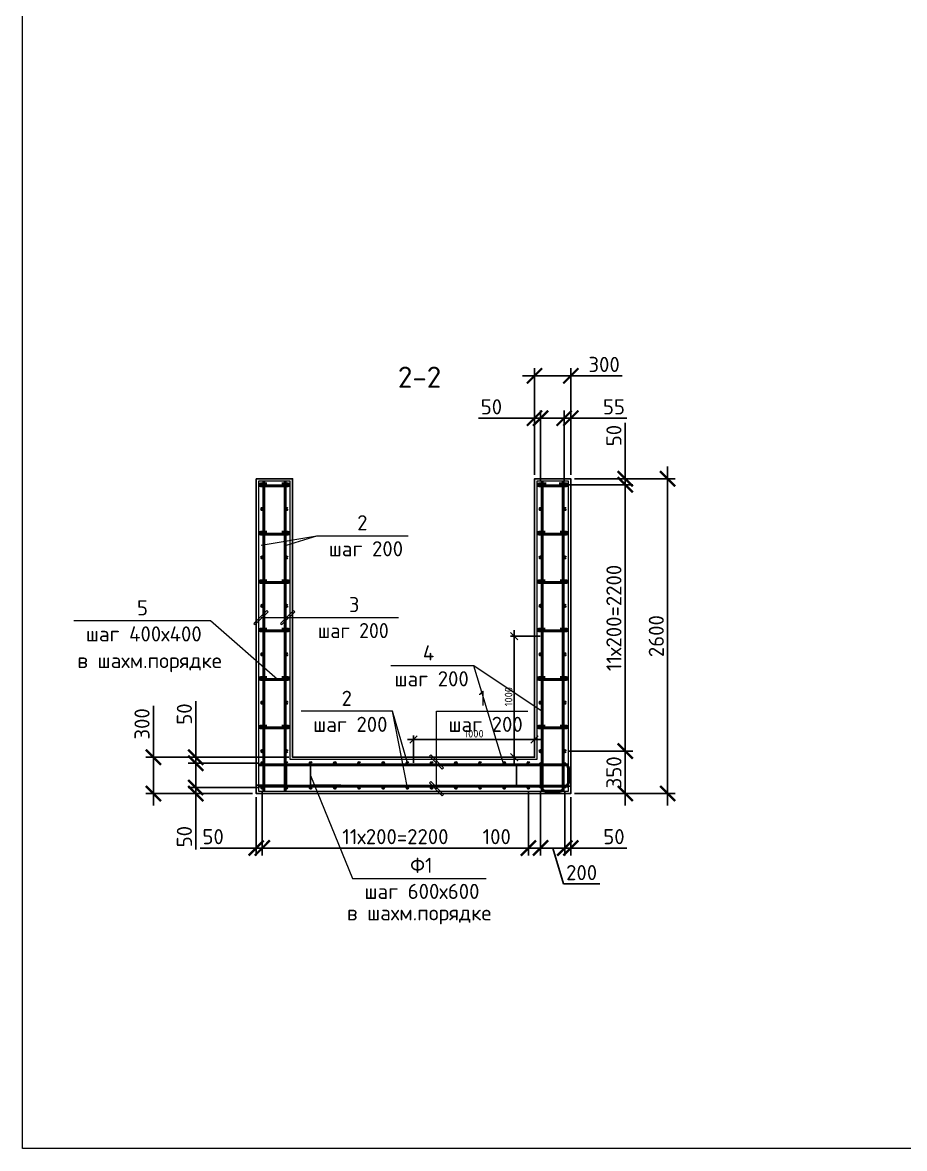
# Model space of a CAD drawing. Header units: millimetres. Extents: x 4549725 to 4654742, y -2132028 to -2073990.
# Drawn here: x 4596436 to 4603725, y -2129331 to -2120031 of the extents above; entities that cross this region are included whole.
import ezdxf

# ---------------------------------------------------------------- set-up
doc = ezdxf.new("R2010")
doc.units = ezdxf.units.MM
doc.layers.get('Defpoints').update_dxf_attribs({"color": 3})
for name, color, linetype, lineweight in [('второстепенные', 7, 'Continuous', 25), ('выноски', 7, 'Continuous', 20), ('основная конструкция', 7, 'Continuous', 50), ('Текст', 7, 'Continuous', 18)]:
    doc.layers.add(name, color=color, linetype=linetype, lineweight=lineweight)
doc.layers.add('помощь', color=1, linetype='Continuous', lineweight=0, plot=False)
doc.layers.add('Размеры', color=7, linetype='Continuous')
doc.styles.add('ISOCPEUR', font='isocpeur.ttf')
doc.dimstyles.new('SPDS-ISOCUP', dxfattribs={"dimscale": 100, "dimtxt": 2.5, "dimasz": 2.5, "dimexe": 1.25, "dimexo": 0.625, "dimtad": 1, "dimdec": 0, "dimrnd": 0.001, "dimtxsty": 'ISOCPEUR', "dimblk": 'ARCHTICK', "dimcen": 2.5, "dimdle": 2, "dimadec": 0, "dimazin": 2, "dimtfac": 0.75, "dimtdec": 0, "dimtmove": 1, "dimatfit": 3, "dimfxl": 1, "dimtolj": 1, "dimarcsym": 1})

# ---------------------------------------------------------------- blocks, each defined once
blk = doc.blocks.new('*U336')
blk.add_circle((0, 0), 6)
blk = doc.blocks.new('*U337')
at = {"layer": 'основная конструкция', "color": 0, "linetype": 'ByBlock', "lineweight": -2, "transparency": 16777216}
for p in [(0, 0), (0, -200), (0, -400), (0, -600), (0, -800), (0, -1000), (0, -1200), (0, -1400), (0, -1600), (0, -1800), (0, -2000), (0, -2200)]:
    blk.add_blockref('*U336', p, dxfattribs=at)
blk = doc.blocks.new('*U338')
blk.add_circle((0, 0), 6)
blk = doc.blocks.new('*U323')
at = {"layer": 'основная конструкция', "color": 0, "linetype": 'ByBlock', "lineweight": -2, "transparency": 16777216}
for p in [(0, 0), (0, -200), (0, -400), (0, -600), (0, -800), (0, -1000), (0, -1200), (0, -1400), (0, -1600), (0, -1800), (0, -2000), (0, -2200)]:
    blk.add_blockref('*U338', p, dxfattribs=at)
blk = doc.blocks.new('_ArchTick')
at = {"color": 0, "linetype": 'ByBlock', "const_width": 0.15}
blk.add_lwpolyline([(-0.5, -0.5), (0.5, 0.5)], dxfattribs=at)
blk = doc.blocks.new('*D378')
at = {"layer": 'Defpoints', "color": 0, "transparency": 16777216}
for p in [(4598417.5, -2126354.1), (4598367.5, -2126399.1), (4598367.5, -2126849.1)]:
    blk.add_point(p, dxfattribs=at)
at = {"layer": 'Размеры', "color": 0, "lineweight": -2, "transparency": 16777216}
for p, q in [((4598367.5, -2126430.3), (4598367.5, -2126911.6)), ((4598417.5, -2126385.3), (4598417.5, -2126911.6)), ((4598367.5, -2126849.1), (4597905, -2126849.1)), ((4598417.5, -2126849.1), (4598367.5, -2126849.1)), ((4598417.5, -2126849.1), (4598542.5, -2126849.1))]:
    blk.add_line(p, q, dxfattribs=at)
at = {"layer": 'Размеры', "color": 0, "lineweight": -2, "transparency": 16777216, "xscale": 125, "yscale": 125, "zscale": 125}
blk.add_blockref('_ArchTick', (4598367.5, -2126849.1), dxfattribs=at)
at = {"layer": 'Размеры', "color": 0, "lineweight": -2, "transparency": 16777216, "xscale": 125, "yscale": 125, "zscale": 125, "rotation": 180}
blk.add_blockref('_ArchTick', (4598417.5, -2126849.1), dxfattribs=at)
at = {"layer": 'Размеры', "color": 0, "transparency": 16777216, "insert": (4598011.3, -2126755.3), "char_height": 125, "attachment_point": 5, "style": 'ISOCPEUR'}
blk.add_mtext('\\A1;50', dxfattribs=at)
blk = doc.blocks.new('*D379')
at = {"layer": 'Defpoints', "color": 0, "transparency": 16777216}
for p in [(4598417.5, -2126354.1), (4600617.5, -2126349.1), (4600617.5, -2126849.1)]:
    blk.add_point(p, dxfattribs=at)
at = {"layer": 'Размеры', "color": 0, "lineweight": -2, "transparency": 16777216}
for p, q in [((4598417.5, -2126385.3), (4598417.5, -2126911.6)), ((4600617.5, -2126380.3), (4600617.5, -2126911.6)), ((4598317.5, -2126849.1), (4600717.5, -2126849.1))]:
    blk.add_line(p, q, dxfattribs=at)
at = {"layer": 'Размеры', "color": 0, "lineweight": -2, "transparency": 16777216, "xscale": 125, "yscale": 125, "zscale": 125, "rotation": 180}
blk.add_blockref('_ArchTick', (4598417.5, -2126849.1), dxfattribs=at)
at = {"layer": 'Размеры', "color": 0, "lineweight": -2, "transparency": 16777216, "xscale": 125, "yscale": 125, "zscale": 125}
blk.add_blockref('_ArchTick', (4600617.5, -2126849.1), dxfattribs=at)
at = {"layer": 'Размеры', "color": 0, "transparency": 16777216, "insert": (4599517.5, -2126755.3), "char_height": 125, "attachment_point": 5, "style": 'ISOCPEUR'}
blk.add_mtext('\\A1;11х200=2200', dxfattribs=at)
blk = doc.blocks.new('*D363')
at = {"layer": 'Defpoints', "color": 0, "transparency": 16777216}
for p in [(4600917.5, -2126353.1), (4600967.5, -2126399.1), (4600967.5, -2126849.1)]:
    blk.add_point(p, dxfattribs=at)
at = {"layer": 'Размеры', "color": 0, "lineweight": -2, "transparency": 16777216}
for p, q in [((4600917.5, -2126384.3), (4600917.5, -2126911.6)), ((4600967.5, -2126430.3), (4600967.5, -2126911.6)), ((4600917.5, -2126849.1), (4600792.5, -2126849.1)), ((4600917.5, -2126849.1), (4600967.5, -2126849.1)), ((4600967.5, -2126849.1), (4601430, -2126849.1))]:
    blk.add_line(p, q, dxfattribs=at)
at = {"layer": 'Размеры', "color": 0, "lineweight": -2, "transparency": 16777216, "xscale": 125, "yscale": 125, "zscale": 125}
blk.add_blockref('_ArchTick', (4600917.5, -2126849.1), dxfattribs=at)
at = {"layer": 'Размеры', "color": 0, "lineweight": -2, "transparency": 16777216, "xscale": 125, "yscale": 125, "zscale": 125, "rotation": 180}
blk.add_blockref('_ArchTick', (4600967.5, -2126849.1), dxfattribs=at)
at = {"layer": 'Размеры', "color": 0, "transparency": 16777216, "insert": (4601323.8, -2126755.3), "char_height": 125, "attachment_point": 5, "style": 'ISOCPEUR'}
blk.add_mtext('\\A1;50', dxfattribs=at)
blk = doc.blocks.new('*D364')
at = {"layer": 'Defpoints', "color": 0, "transparency": 16777216}
for p in [(4600917.5, -2126049.1), (4601417.5, -2126049.1), (4600967.5, -2126399.1)]:
    blk.add_point(p, dxfattribs=at)
at = {"layer": 'Размеры', "color": 0, "lineweight": -2, "transparency": 16777216}
for p, q in [((4601417.5, -2126499.1), (4601417.5, -2125949.1)), ((4600948.8, -2126049.1), (4601480, -2126049.1)), ((4600998.8, -2126399.1), (4601480, -2126399.1))]:
    blk.add_line(p, q, dxfattribs=at)
at = {"layer": 'Размеры', "color": 0, "lineweight": -2, "transparency": 16777216, "xscale": 125, "yscale": 125, "zscale": 125}
for p, rotation in [((4601417.5, -2126049.1), 90), ((4601417.5, -2126399.1), 270)]:
    blk.add_blockref('_ArchTick', p, dxfattribs=dict(at, rotation=rotation))
at = {"layer": 'Размеры', "color": 0, "transparency": 16777216, "insert": (4601323.8, -2126224.1), "char_height": 125, "attachment_point": 5, "rotation": 90, "style": 'ISOCPEUR'}
blk.add_mtext('\\A1;350', dxfattribs=at)
blk = doc.blocks.new('*D365')
at = {"layer": 'Defpoints', "color": 0, "transparency": 16777216}
for p in [(4600922.5, -2123849.1), (4601417.5, -2123849.1), (4600917.5, -2126049.1)]:
    blk.add_point(p, dxfattribs=at)
at = {"layer": 'Размеры', "color": 0, "lineweight": -2, "transparency": 16777216}
for p, q in [((4601417.5, -2126149.1), (4601417.5, -2123749.1)), ((4600953.8, -2123849.1), (4601480, -2123849.1)), ((4600948.8, -2126049.1), (4601480, -2126049.1))]:
    blk.add_line(p, q, dxfattribs=at)
at = {"layer": 'Размеры', "color": 0, "lineweight": -2, "transparency": 16777216, "xscale": 125, "yscale": 125, "zscale": 125}
for p, rotation in [((4601417.5, -2123849.1), 90), ((4601417.5, -2126049.1), 270)]:
    blk.add_blockref('_ArchTick', p, dxfattribs=dict(at, rotation=rotation))
at = {"layer": 'Размеры', "color": 0, "transparency": 16777216, "insert": (4601323.8, -2124949.1), "char_height": 125, "attachment_point": 5, "rotation": 90, "style": 'ISOCPEUR'}
blk.add_mtext('\\A1;11х200=2200', dxfattribs=at)
blk = doc.blocks.new('*D366')
at = {"layer": 'Defpoints', "color": 0, "transparency": 16777216}
for p in [(4600922.5, -2123849.1), (4600967.5, -2123799.1), (4601417.5, -2123799.1)]:
    blk.add_point(p, dxfattribs=at)
at = {"layer": 'Размеры', "color": 0, "lineweight": -2, "transparency": 16777216}
for p, q in [((4601417.5, -2123799.1), (4601417.5, -2123336.6)), ((4600953.8, -2123849.1), (4601480, -2123849.1)), ((4600998.8, -2123799.1), (4601480, -2123799.1)), ((4601417.5, -2123849.1), (4601417.5, -2123799.1)), ((4601417.5, -2123849.1), (4601417.5, -2123974.1))]:
    blk.add_line(p, q, dxfattribs=at)
at = {"layer": 'Размеры', "color": 0, "lineweight": -2, "transparency": 16777216, "xscale": 125, "yscale": 125, "zscale": 125}
for p, rotation in [((4601417.5, -2123799.1), 270), ((4601417.5, -2123849.1), 90)]:
    blk.add_blockref('_ArchTick', p, dxfattribs=dict(at, rotation=rotation))
at = {"layer": 'Размеры', "color": 0, "transparency": 16777216, "insert": (4601323.8, -2123442.8), "char_height": 125, "attachment_point": 5, "rotation": 90, "style": 'ISOCPEUR'}
blk.add_mtext('\\A1;50', dxfattribs=at)
blk = doc.blocks.new('*D367')
at = {"layer": 'Defpoints', "color": 0, "transparency": 16777216}
for p in [(4600967.5, -2123799.1), (4601767.5, -2123799.1), (4600967.5, -2126399.1)]:
    blk.add_point(p, dxfattribs=at)
at = {"layer": 'Размеры', "color": 0, "lineweight": -2, "transparency": 16777216}
for p, q in [((4601767.5, -2126499.1), (4601767.5, -2123699.1)), ((4600998.8, -2123799.1), (4601830, -2123799.1)), ((4600998.8, -2126399.1), (4601830, -2126399.1))]:
    blk.add_line(p, q, dxfattribs=at)
at = {"layer": 'Размеры', "color": 0, "lineweight": -2, "transparency": 16777216, "xscale": 125, "yscale": 125, "zscale": 125}
for p, rotation in [((4601767.5, -2123799.1), 90), ((4601767.5, -2126399.1), 270)]:
    blk.add_blockref('_ArchTick', p, dxfattribs=dict(at, rotation=rotation))
at = {"layer": 'Размеры', "color": 0, "transparency": 16777216, "insert": (4601673.8, -2125099.1), "char_height": 125, "attachment_point": 5, "rotation": 90, "style": 'ISOCPEUR'}
blk.add_mtext('\\A1;2600', dxfattribs=at)
blk = doc.blocks.new('*D368')
at = {"layer": 'Defpoints', "color": 0, "transparency": 16777216}
for p in [(4600667.5, -2123299.1), (4600667.5, -2123799.1), (4600717.5, -2123849.1)]:
    blk.add_point(p, dxfattribs=at)
at = {"layer": 'Размеры', "color": 0, "lineweight": -2, "transparency": 16777216}
for p, q in [((4600667.5, -2123767.8), (4600667.5, -2123236.6)), ((4600717.5, -2123817.8), (4600717.5, -2123236.6)), ((4600667.5, -2123299.1), (4600205, -2123299.1)), ((4600717.5, -2123299.1), (4600667.5, -2123299.1)), ((4600717.5, -2123299.1), (4600842.5, -2123299.1))]:
    blk.add_line(p, q, dxfattribs=at)
at = {"layer": 'Размеры', "color": 0, "lineweight": -2, "transparency": 16777216, "xscale": 125, "yscale": 125, "zscale": 125}
blk.add_blockref('_ArchTick', (4600667.5, -2123299.1), dxfattribs=at)
at = {"layer": 'Размеры', "color": 0, "lineweight": -2, "transparency": 16777216, "xscale": 125, "yscale": 125, "zscale": 125, "rotation": 180}
blk.add_blockref('_ArchTick', (4600717.5, -2123299.1), dxfattribs=at)
at = {"layer": 'Размеры', "color": 0, "transparency": 16777216, "insert": (4600311.3, -2123205.3), "char_height": 125, "attachment_point": 5, "style": 'ISOCPEUR'}
blk.add_mtext('\\A1;50', dxfattribs=at)
blk = doc.blocks.new('*D369')
at = {"layer": 'Defpoints', "color": 0, "transparency": 16777216}
for p in [(4600967.5, -2123299.1), (4600912.5, -2123849.1), (4600967.5, -2123799.1)]:
    blk.add_point(p, dxfattribs=at)
at = {"layer": 'Размеры', "color": 0, "lineweight": -2, "transparency": 16777216}
for p, q in [((4600912.5, -2123817.8), (4600912.5, -2123236.6)), ((4600967.5, -2123767.8), (4600967.5, -2123236.6)), ((4600912.5, -2123299.1), (4600787.5, -2123299.1)), ((4600912.5, -2123299.1), (4600967.5, -2123299.1)), ((4600967.5, -2123299.1), (4601430, -2123299.1))]:
    blk.add_line(p, q, dxfattribs=at)
at = {"layer": 'Размеры', "color": 0, "lineweight": -2, "transparency": 16777216, "xscale": 125, "yscale": 125, "zscale": 125}
blk.add_blockref('_ArchTick', (4600912.5, -2123299.1), dxfattribs=at)
at = {"layer": 'Размеры', "color": 0, "lineweight": -2, "transparency": 16777216, "xscale": 125, "yscale": 125, "zscale": 125, "rotation": 180}
blk.add_blockref('_ArchTick', (4600967.5, -2123299.1), dxfattribs=at)
at = {"layer": 'Размеры', "color": 0, "transparency": 16777216, "insert": (4601323.8, -2123205.3), "char_height": 125, "attachment_point": 5, "style": 'ISOCPEUR'}
blk.add_mtext('\\A1;55', dxfattribs=at)
blk = doc.blocks.new('*D370')
at = {"layer": 'Defpoints', "color": 0, "transparency": 16777216}
for p in [(4600967.5, -2122949.1), (4600667.5, -2123799.1), (4600967.5, -2123799.1)]:
    blk.add_point(p, dxfattribs=at)
at = {"layer": 'Размеры', "color": 0, "lineweight": -2, "transparency": 16777216}
for p, q in [((4600667.5, -2123767.8), (4600667.5, -2122886.6)), ((4600967.5, -2123767.8), (4600967.5, -2122886.6)), ((4600567.5, -2122949.1), (4600967.5, -2122949.1)), ((4600967.5, -2122949.1), (4601392.5, -2122949.1))]:
    blk.add_line(p, q, dxfattribs=at)
at = {"layer": 'Размеры', "color": 0, "lineweight": -2, "transparency": 16777216, "xscale": 125, "yscale": 125, "zscale": 125, "rotation": 180}
blk.add_blockref('_ArchTick', (4600667.5, -2122949.1), dxfattribs=at)
at = {"layer": 'Размеры', "color": 0, "lineweight": -2, "transparency": 16777216, "xscale": 125, "yscale": 125, "zscale": 125}
blk.add_blockref('_ArchTick', (4600967.5, -2122949.1), dxfattribs=at)
at = {"layer": 'Размеры', "color": 0, "transparency": 16777216, "insert": (4601242.5, -2122855.3), "char_height": 125, "attachment_point": 5, "style": 'ISOCPEUR'}
blk.add_mtext('\\A1;300', dxfattribs=at)
blk = doc.blocks.new('*U334')
blk.add_lwpolyline([(62.5, 7.5), (112.5, 7.5, -1), (112.5, -7.5), (-112.5, -7.5, -1), (-112.5, 7.5), (-62.5, 7.5)], format="xyb")
blk = doc.blocks.new('*U335')
at = {"layer": 'основная конструкция', "color": 0, "linetype": 'ByBlock', "lineweight": -2, "transparency": 16777216}
for p in [(0, 0), (0, -400), (0, -800), (0, -1200), (0, -1600), (0, -2000)]:
    blk.add_blockref('*U334', p, dxfattribs=at)
blk = doc.blocks.new('*U325')
blk.add_lwpolyline([(62.5, 7.5), (112.5, 7.5, -1), (112.5, -7.5), (-112.5, -7.5, -1), (-112.5, 7.5), (-62.5, 7.5)], format="xyb")
blk = doc.blocks.new('*U324')
at = {"layer": 'основная конструкция', "color": 0, "linetype": 'ByBlock', "lineweight": -2, "transparency": 16777216}
for p in [(0, 0), (0, -400), (0, -800), (0, -1200), (0, -1600), (0, -2000)]:
    blk.add_blockref('*U325', p, dxfattribs=at)
blk = doc.blocks.new('*U326')
blk.add_circle((0, 0), 6)
blk = doc.blocks.new('*U327')
at = {"layer": 'основная конструкция', "color": 0, "linetype": 'ByBlock', "lineweight": -2, "transparency": 16777216}
for p in [(0, 0), (0, -200), (0, -400), (0, -600), (0, -800), (0, -1000), (0, -1200), (0, -1400), (0, -1600), (0, -1800), (0, -2000), (0, -2200)]:
    blk.add_blockref('*U326', p, dxfattribs=at)
blk = doc.blocks.new('*U330')
blk.add_circle((0, 0), 6)
blk = doc.blocks.new('*U331')
at = {"layer": 'основная конструкция', "color": 0, "linetype": 'ByBlock', "lineweight": -2, "transparency": 16777216}
for p in [(0, 0), (0, -200), (0, -400), (0, -600), (0, -800), (0, -1000), (0, -1200), (0, -1400), (0, -1600), (0, -1800), (0, -2000), (0, -2200)]:
    blk.add_blockref('*U330', p, dxfattribs=at)
blk = doc.blocks.new('*U328')
blk.add_circle((0, 0), 6)
blk = doc.blocks.new('*U329')
at = {"layer": 'основная конструкция', "color": 0, "linetype": 'ByBlock', "lineweight": -2, "transparency": 16777216}
for p in [(0, 0), (0, -200), (0, -400), (0, -600), (0, -800), (0, -1000), (0, -1200), (0, -1400), (0, -1600), (0, -1800), (0, -2000), (0, -2200)]:
    blk.add_blockref('*U328', p, dxfattribs=at)
blk = doc.blocks.new('*U332')
blk.add_circle((0, 0), 6)
blk = doc.blocks.new('*U333')
at = {"layer": 'основная конструкция', "color": 0, "linetype": 'ByBlock', "lineweight": -2, "transparency": 16777216}
for p in [(0, 0), (0, -200), (0, -400), (0, -600), (0, -800), (0, -1000), (0, -1200), (0, -1400), (0, -1600), (0, -1800), (0, -2000), (0, -2200)]:
    blk.add_blockref('*U332', p, dxfattribs=at)
blk = doc.blocks.new('*D358')
at = {"layer": 'Defpoints', "color": 0, "transparency": 16777216}
for p in [(4600499.9, -2125099.1), (4600729.5, -2125099.1), (4600667.5, -2126099.1)]:
    blk.add_point(p, dxfattribs=at)
at = {"layer": 'помощь', "color": 0, "lineweight": -2, "transparency": 16777216}
for p, q in [((4600499.9, -2126149.1), (4600499.9, -2125049.1)), ((4600713.9, -2125099.1), (4600468.7, -2125099.1)), ((4600651.9, -2126099.1), (4600468.7, -2126099.1))]:
    blk.add_line(p, q, dxfattribs=at)
at = {"layer": 'помощь', "color": 0, "lineweight": -2, "transparency": 16777216, "xscale": 62.5, "yscale": 62.5, "zscale": 62.5}
for p, rotation in [((4600499.9, -2125099.1), 90), ((4600499.9, -2126099.1), 270)]:
    blk.add_blockref('_ArchTick', p, dxfattribs=dict(at, rotation=rotation))
at = {"layer": 'помощь', "color": 0, "transparency": 16777216, "insert": (4600453, -2125599.1), "char_height": 62.5, "attachment_point": 5, "rotation": 90, "style": 'ISOCPEUR'}
blk.add_mtext('\\A1;1000', dxfattribs=at)
blk = doc.blocks.new('*D359')
at = {"layer": 'Defpoints', "color": 0, "transparency": 16777216}
for p in [(4598417.5, -2126349.1), (4597867.5, -2126399.1), (4598367.5, -2126399.1)]:
    blk.add_point(p, dxfattribs=at)
at = {"layer": 'Размеры', "color": 0, "lineweight": -2, "transparency": 16777216}
for p, q in [((4597867.5, -2126349.1), (4597867.5, -2126224.1)), ((4598386.3, -2126349.1), (4597805, -2126349.1)), ((4597867.5, -2126349.1), (4597867.5, -2126399.1)), ((4598336.3, -2126399.1), (4597805, -2126399.1)), ((4597867.5, -2126399.1), (4597867.5, -2126861.6))]:
    blk.add_line(p, q, dxfattribs=at)
at = {"layer": 'Размеры', "color": 0, "lineweight": -2, "transparency": 16777216, "xscale": 125, "yscale": 125, "zscale": 125}
for p, rotation in [((4597867.5, -2126349.1), 270), ((4597867.5, -2126399.1), 90)]:
    blk.add_blockref('_ArchTick', p, dxfattribs=dict(at, rotation=rotation))
at = {"layer": 'Размеры', "color": 0, "transparency": 16777216, "insert": (4597773.8, -2126755.3), "char_height": 125, "attachment_point": 5, "rotation": 90, "style": 'ISOCPEUR'}
blk.add_mtext('\\A1;50', dxfattribs=at)
blk = doc.blocks.new('*D360')
at = {"layer": 'Defpoints', "color": 0, "transparency": 16777216}
for p in [(4597867.5, -2126099.1), (4598417.5, -2126149.1), (4598667.5, -2126099.1)]:
    blk.add_point(p, dxfattribs=at)
at = {"layer": 'Размеры', "color": 0, "lineweight": -2, "transparency": 16777216}
for p, q in [((4597867.5, -2126099.1), (4597867.5, -2125636.6)), ((4598636.3, -2126099.1), (4597805, -2126099.1)), ((4598386.3, -2126149.1), (4597805, -2126149.1)), ((4597867.5, -2126149.1), (4597867.5, -2126099.1)), ((4597867.5, -2126149.1), (4597867.5, -2126274.1))]:
    blk.add_line(p, q, dxfattribs=at)
at = {"layer": 'Размеры', "color": 0, "lineweight": -2, "transparency": 16777216, "xscale": 125, "yscale": 125, "zscale": 125}
for p, rotation in [((4597867.5, -2126099.1), 270), ((4597867.5, -2126149.1), 90)]:
    blk.add_blockref('_ArchTick', p, dxfattribs=dict(at, rotation=rotation))
at = {"layer": 'Размеры', "color": 0, "transparency": 16777216, "insert": (4597773.8, -2125742.8), "char_height": 125, "attachment_point": 5, "rotation": 90, "style": 'ISOCPEUR'}
blk.add_mtext('\\A1;50', dxfattribs=at)
blk = doc.blocks.new('*D361')
at = {"layer": 'Defpoints', "color": 0, "transparency": 16777216}
for p in [(4597517.5, -2126099.1), (4598667.5, -2126099.1), (4598367.5, -2126399.1)]:
    blk.add_point(p, dxfattribs=at)
at = {"layer": 'Размеры', "color": 0, "lineweight": -2, "transparency": 16777216}
for p, q in [((4597517.5, -2126099.1), (4597517.5, -2125674.1)), ((4598636.3, -2126099.1), (4597455, -2126099.1)), ((4597517.5, -2126499.1), (4597517.5, -2126099.1)), ((4598336.3, -2126399.1), (4597455, -2126399.1))]:
    blk.add_line(p, q, dxfattribs=at)
at = {"layer": 'Размеры', "color": 0, "lineweight": -2, "transparency": 16777216, "xscale": 125, "yscale": 125, "zscale": 125}
for p, rotation in [((4597517.5, -2126099.1), 90), ((4597517.5, -2126399.1), 270)]:
    blk.add_blockref('_ArchTick', p, dxfattribs=dict(at, rotation=rotation))
at = {"layer": 'Размеры', "color": 0, "transparency": 16777216, "insert": (4597423.8, -2125824.1), "char_height": 125, "attachment_point": 5, "rotation": 90, "style": 'ISOCPEUR'}
blk.add_mtext('\\A1;300', dxfattribs=at)
blk = doc.blocks.new('*D362')
at = {"layer": 'Defpoints', "color": 0, "transparency": 16777216}
for p in [(4599667.5, -2125952.3), (4599667.5, -2126161.1), (4600667.5, -2126099.1)]:
    blk.add_point(p, dxfattribs=at)
at = {"layer": 'помощь', "color": 0, "lineweight": -2, "transparency": 16777216}
for p, q in [((4600717.5, -2125952.3), (4599617.5, -2125952.3)), ((4599667.5, -2126145.5), (4599667.5, -2125921)), ((4600667.5, -2126083.5), (4600667.5, -2125921))]:
    blk.add_line(p, q, dxfattribs=at)
at = {"layer": 'помощь', "color": 0, "lineweight": -2, "transparency": 16777216, "xscale": 62.5, "yscale": 62.5, "zscale": 62.5, "rotation": 180}
blk.add_blockref('_ArchTick', (4599667.5, -2125952.3), dxfattribs=at)
at = {"layer": 'помощь', "color": 0, "lineweight": -2, "transparency": 16777216, "xscale": 62.5, "yscale": 62.5, "zscale": 62.5}
blk.add_blockref('_ArchTick', (4600667.5, -2125952.3), dxfattribs=at)
at = {"layer": 'помощь', "color": 0, "transparency": 16777216, "insert": (4600167.5, -2125905.4), "char_height": 62.5, "attachment_point": 5, "style": 'ISOCPEUR'}
blk.add_mtext('\\A1;1000', dxfattribs=at)
blk = doc.blocks.new('*D372')
at = {"layer": 'Defpoints', "color": 0, "transparency": 16777216}
for p in [(4600617.5, -2126349.1), (4600717.5, -2126349.1), (4600617.5, -2126849.1)]:
    blk.add_point(p, dxfattribs=at)
at = {"layer": 'Размеры', "color": 0, "lineweight": -2, "transparency": 16777216}
for p, q in [((4600617.5, -2126380.3), (4600617.5, -2126911.6)), ((4600717.5, -2126380.3), (4600717.5, -2126911.6)), ((4600617.5, -2126849.1), (4600217.5, -2126849.1)), ((4600817.5, -2126849.1), (4600617.5, -2126849.1))]:
    blk.add_line(p, q, dxfattribs=at)
at = {"layer": 'Размеры', "color": 0, "lineweight": -2, "transparency": 16777216, "xscale": 125, "yscale": 125, "zscale": 125, "rotation": 180}
blk.add_blockref('_ArchTick', (4600617.5, -2126849.1), dxfattribs=at)
at = {"layer": 'Размеры', "color": 0, "lineweight": -2, "transparency": 16777216, "xscale": 125, "yscale": 125, "zscale": 125}
blk.add_blockref('_ArchTick', (4600717.5, -2126849.1), dxfattribs=at)
at = {"layer": 'Размеры', "color": 0, "transparency": 16777216, "insert": (4600355, -2126755.3), "char_height": 125, "attachment_point": 5, "style": 'ISOCPEUR'}
blk.add_mtext('\\A1;100', dxfattribs=at)
blk = doc.blocks.new('*D373')
at = {"layer": 'Defpoints', "color": 0, "transparency": 16777216}
for p in [(4600717.5, -2126349.1), (4600917.5, -2126349.1), (4600917.5, -2126849.1)]:
    blk.add_point(p, dxfattribs=at)
at = {"layer": 'Размеры', "color": 0, "lineweight": -2, "transparency": 16777216}
for p, q in [((4600717.5, -2126380.3), (4600717.5, -2126911.6)), ((4600917.5, -2126380.3), (4600917.5, -2126911.6)), ((4600617.5, -2126849.1), (4601017.5, -2126849.1)), ((4600817.5, -2126849.1), (4600906.6, -2127146)), ((4600906.6, -2127146), (4601206.6, -2127146))]:
    blk.add_line(p, q, dxfattribs=at)
at = {"layer": 'Размеры', "color": 0, "lineweight": -2, "transparency": 16777216, "xscale": 125, "yscale": 125, "zscale": 125, "rotation": 180}
blk.add_blockref('_ArchTick', (4600717.5, -2126849.1), dxfattribs=at)
at = {"layer": 'Размеры', "color": 0, "lineweight": -2, "transparency": 16777216, "xscale": 125, "yscale": 125, "zscale": 125}
blk.add_blockref('_ArchTick', (4600917.5, -2126849.1), dxfattribs=at)
at = {"layer": 'Размеры', "color": 0, "transparency": 16777216, "insert": (4601056.6, -2127052.2), "char_height": 125, "attachment_point": 5, "style": 'ISOCPEUR'}
blk.add_mtext('\\A1;200', dxfattribs=at)

msp = doc.modelspace()

# ---------------------------------------------------------------- linework, layer by layer
at = {"ltscale": 10}
for points in [[(4598367.5, -2126331.1), (4598617.5, -2126331.1), (4598617.5, -2126167.1), (4598817.5, -2126167.1), (4598817.5, -2126331.1), (4599067.5, -2126331.1)], [(4600267.5, -2126337.1), (4600517.5, -2126337.1), (4600517.5, -2126161.1), (4600717.5, -2126161.1), (4600717.5, -2126337.1), (4600967.5, -2126337.1)]]:
    msp.add_lwpolyline(points, dxfattribs=at)
at = {"layer": 'второстепенные'}
msp.add_lwpolyline([(4598367.5, -2123799.1), (4598367.5, -2126399.1), (4600967.5, -2126399.1), (4600967.5, -2123799.1), (4600667.5, -2123799.1), (4600667.5, -2126099.1), (4598667.5, -2126099.1), (4598667.5, -2123799.1)], close=True, dxfattribs=at)
at = {"layer": 'выноски', "linetype": 'Continuous'}
for p, q in [((4598407.5, -2124349.1), (4598867.9, -2124270.2)), ((4598617.5, -2124349.1), (4598867.9, -2124270.2)), ((4598867.9, -2124270.2), (4599623.2, -2124270.2)), ((4598407.5, -2124945.9), (4598789.3, -2124945.9)), ((4598627.5, -2124945.9), (4598789.3, -2124945.9)), ((4598789.3, -2124945.9), (4599544.6, -2124945.9)), ((4597990.8, -2124973.2), (4596860.5, -2124973.2)), ((4598542.5, -2125456.6), (4597990.8, -2124973.2)), ((4600166.2, -2125344.1), (4599481.1, -2125344.1)), ((4600415.1, -2126161.1), (4600166.2, -2125344.1)), ((4600729.5, -2125721.1), (4600166.2, -2125344.1)), ((4599494.5, -2125720.1), (4598739.2, -2125720.1)), ((4599617.5, -2126145.1), (4599494.5, -2125720.1)), ((4599617.5, -2126353.1), (4599494.5, -2125720.1)), ((4599857, -2125720.1), (4600612.3, -2125720.1)), ((4599857, -2126359.1), (4599857, -2125720.1)), ((4599857, -2126139.1), (4599857, -2125720.1)), ((4598817.5, -2126249.1), (4599162.7, -2127099.7)), ((4599162.7, -2127099.7), (4600268, -2127099.7)), ((4599162.7, -2127099.7), (4600268, -2127099.7))]:
    msp.add_line(p, q, dxfattribs=at)
for points in [[(4598349.2, -2124993.6), (4598359.8, -2125004.2), (4598465.9, -2124898.1), (4598455.3, -2124887.5)], [(4598569.2, -2124993.6), (4598579.8, -2125004.2), (4598685.9, -2124898.1), (4598675.3, -2124887.5)], [(4599904.7, -2126197.4), (4599915.4, -2126186.8), (4599809.3, -2126080.7), (4599798.7, -2126091.4)], [(4599904.7, -2126417.4), (4599915.4, -2126406.8), (4599809.3, -2126300.7), (4599798.7, -2126311.4)]]:
    msp.add_lwpolyline(points, close=True, dxfattribs=at)
at = {"layer": 'основная конструкция'}
for points in [[(4598429.5, -2123819.1), (4598429.5, -2126379.1)], [(4598605.5, -2123819.1), (4598605.5, -2126379.1)], [(4600729.5, -2123819.1), (4600729.5, -2126379.1)], [(4600905.5, -2123819.1), (4600905.5, -2126379.1)], [(4598387.5, -2126161.1), (4600947.5, -2126161.1)], [(4598387.5, -2126337.1), (4600947.5, -2126337.1)]]:
    msp.add_lwpolyline(points, dxfattribs=at)
at = {"layer": 'основная конструкция', "color": 4, "ltscale": 100}
for points in [[(4600729.5, -2125099.1), (4600729.5, -2126349.1, 0.414214), (4600759.5, -2126379.1), (4600875.5, -2126379.1, 0.414214), (4600905.5, -2126349.1), (4600905.5, -2125099.1)], [(4599667.5, -2126337.1), (4600917.5, -2126337.1, 0.414214), (4600947.5, -2126307.1), (4600947.5, -2126191.1, 0.414214), (4600917.5, -2126161.1), (4599667.5, -2126161.1)]]:
    msp.add_lwpolyline(points, format="xyb", dxfattribs=at)
at = {"layer": 'помощь'}
for points in [[(4596436.1, -2111978.9), (4613710.8, -2111978.9), (4613710.8, -2129330.6), (4596436.1, -2129330.6)], [(4598387.5, -2123819.1), (4598387.5, -2126379.1), (4600947.5, -2126379.1), (4600947.5, -2123819.1), (4600687.5, -2123819.1), (4600687.5, -2126119.1), (4598647.5, -2126119.1), (4598647.5, -2123819.1)]]:
    msp.add_lwpolyline(points, close=True, dxfattribs=at)
for points in [[(4600870, -2123833.6), (4600920, -2123833.6, -1), (4600920, -2123864.6), (4600715, -2123864.6, -1), (4600715, -2123833.6), (4600765, -2123833.6)], [(4600870, -2123837.6), (4600920, -2123837.6, -1), (4600920, -2123860.6), (4600715, -2123860.6, -1), (4600715, -2123837.6), (4600765, -2123837.6)], [(4600870, -2123841.6), (4600920, -2123841.6, -1), (4600920, -2123856.6), (4600715, -2123856.6, -1), (4600715, -2123841.6), (4600765, -2123841.6)]]:
    msp.add_lwpolyline(points, format="xyb", dxfattribs=at)
for centre in [(4600717.5, -2126149.1), (4600917.5, -2126149.1), (4600717.5, -2126349.1), (4600917.5, -2126349.1)]:
    msp.add_circle(centre, 6, dxfattribs=at)

# ---------------------------------------------------------------- block references
at = {"layer": 'основная конструкция'}
for name, p in [('*U335', (4598517.5, -2123849.1)), ('*U327', (4598417.5, -2123849.1)), ('*U337', (4598617.5, -2123849.1)), ('*U324', (4600817.5, -2123849.1)), ('*U329', (4600717.5, -2123849.1)), ('*U331', (4600917.5, -2123849.1))]:
    msp.add_blockref(name, p, dxfattribs=at)
at = {"layer": 'основная конструкция', "rotation": 90}
for name, p in [('*U333', (4598417.5, -2126149.1)), ('*U323', (4598417.5, -2126349.1))]:
    msp.add_blockref(name, p, dxfattribs=at)

# ---------------------------------------------------------------- texts
at = {"layer": 'выноски', "linetype": 'Continuous', "char_height": 125, "attachment_point": 1, "style": 'ISOCPEUR'}
for s, insert, width in [('\\f|b0|i0|c0|p34;\\W1.0000000000;\\T1.0000000000;\\o\\l2', (4599201.8, -2124100.2), 238.095), ('\\f|b0|i0|c0|p34;\\W1.0000000000;\\T1.0000000000;\\o\\lшаг 200', (4598966.8, -2124315.2), 946.429), ('{\\fGOST Common|b0|i0|c204|p34;3}', (4599135.7, -2124775.9), 105.303), ('\\f|b0|i0|c0|p34;\\W1.0000000000;\\T1.0000000000;\\o\\l5', (4597381.9, -2124803.2), 238.095), ('\\f|b0|i0|c0|p34;\\W1.0000000000;\\T1.0000000000;\\o\\lшаг 400х400', (4596959.3, -2125018.2), 1380.952), ('\\fGOST Common|b0|i0|c0|p34;\\W1.0000000000;\\T1.0000000000;\\o\\lшаг 200', (4598876.8, -2124990.9), 623.106), ('4', (4599744.8, -2125174.1), 238.095), ('\\f|b0|i0|c0|p34;\\W1.0000000000;\\T1.0000000000;\\o\\lшаг 200', (4599509.7, -2125389.1), 946.429), ('\\f|b0|i0|c0|p34;\\W1.0000000000;\\T1.0000000000;\\o\\l2', (4599073.1, -2125550.1), 238.095), ('\\f|b0|i0|c0|p34;\\W1.0000000000;\\T1.0000000000;\\o\\l1', (4600203.4, -2125550.1), 184.524), ('\\f|b0|i0|c0|p34;\\W1.0000000000;\\T1.0000000000;\\o\\lшаг 200', (4598838, -2125765.1), 946.429), ('\\f|b0|i0|c0|p34;\\W1.0000000000;\\T1.0000000000;\\o\\lшаг 200', (4599955.8, -2125765.1), 946.429), ('\\f|b0|i0|c0|p34;\\W1.0000000000;\\T1.0000000000;\\o\\lФ1', (4599639.5, -2126929.7), 321.429), ('\\f|b0|i0|c0|p34;\\W1.0000000000;\\T1.0000000000;\\o\\lшаг 600х600', (4599261.5, -2127144.7), 1380.952)]:
    msp.add_mtext(s, dxfattribs=dict(at, insert=insert, width=width))
at = {"layer": 'Текст', "style": 'ISOCPEUR'}
for s, insert, char_height, width, attachment_point in [('\\pxt9;2-2', (4599717.5, -2122960.5), 175, 3544.964, 5), ('в шахм.порядке', (4596889.4, -2125237.9), 125, 1285.29, 1), ('в шахм.порядке', (4599117.2, -2127321.6), 125, 1345.221, 1)]:
    msp.add_mtext(s, dxfattribs=dict(at, insert=insert, char_height=char_height, width=width, attachment_point=attachment_point))

# ---------------------------------------------------------------- dimensions: what is measured, and where the dimension line sits
at = {"layer": 'помощь'}
dim = msp.add_linear_dim(base=(4600499.9, -2125099.1), p1=(4600667.5, -2126099.1), p2=(4600729.5, -2125099.1), angle=90, dimstyle='SPDS-ISOCUP', override={"dimscale": 25, "dimtmove": 0}, dxfattribs=at)
dim.commit()
dim.dimension.update_dxf_attribs({"geometry": '*D358', "text_midpoint": (4600453, -2125599.1)})
dim = msp.add_linear_dim(base=(4599667.5, -2125952.3), p1=(4600667.5, -2126099.1), p2=(4599667.5, -2126161.1), dimstyle='SPDS-ISOCUP', override={"dimscale": 25, "dimtmove": 0}, dxfattribs=at)
dim.commit()
dim.dimension.update_dxf_attribs({"geometry": '*D362', "text_midpoint": (4600167.5, -2125905.4)})
at = {"layer": 'Размеры'}
for base, p1, p2, override, picture, middle in [((4600967.5, -2122949.1), (4600667.5, -2123799.1), (4600967.5, -2123799.1), {"dimscale": 50, "dimtmove": 0}, '*D370', (4601242.5, -2122855.3)), ((4600667.5, -2123299.1), (4600717.5, -2123849.1), (4600667.5, -2123799.1), {"dimscale": 50, "dimtmove": 0}, '*D368', (4600311.3, -2123205.3)), ((4600967.5, -2123299.1), (4600912.5, -2123849.1), (4600967.5, -2123799.1), {"dimscale": 50, "dimtmove": 0}, '*D369', (4601323.8, -2123205.3)), ((4598367.5, -2126849.1), (4598417.5, -2126354.1), (4598367.5, -2126399.1), {"dimscale": 50, "dimtmove": 0}, '*D378', (4598011.3, -2126755.3)), ((4600617.5, -2126849.1), (4600717.5, -2126349.1), (4600617.5, -2126349.1), {"dimscale": 50, "dimtmove": 0}, '*D372', (4600355, -2126755.3)), ((4600917.5, -2126849.1), (4600717.5, -2126349.1), (4600917.5, -2126349.1), {"dimscale": 50}, '*D373', (4600937.8, -2127052.2)), ((4600967.5, -2126849.1), (4600917.5, -2126353.1), (4600967.5, -2126399.1), {"dimscale": 50, "dimtmove": 0}, '*D363', (4601323.8, -2126755.3))]:
    dim = msp.add_linear_dim(base=base, p1=p1, p2=p2, dimstyle='SPDS-ISOCUP', override=override, dxfattribs=at)
    dim.commit()
    dim.dimension.update_dxf_attribs({"geometry": picture, "text_midpoint": middle})
for base, p1, p2, picture, middle in [((4601417.5, -2123799.1), (4600922.5, -2123849.1), (4600967.5, -2123799.1), '*D366', (4601323.8, -2123442.8)), ((4601767.5, -2123799.1), (4600967.5, -2126399.1), (4600967.5, -2123799.1), '*D367', (4601673.8, -2125099.1)), ((4597517.5, -2126099.1), (4598367.5, -2126399.1), (4598667.5, -2126099.1), '*D361', (4597423.8, -2125824.1)), ((4597867.5, -2126099.1), (4598417.5, -2126149.1), (4598667.5, -2126099.1), '*D360', (4597773.8, -2125742.8)), ((4601417.5, -2126049.1), (4600967.5, -2126399.1), (4600917.5, -2126049.1), '*D364', (4601323.8, -2126224.1)), ((4597867.5, -2126399.1), (4598417.5, -2126349.1), (4598367.5, -2126399.1), '*D359', (4597773.8, -2126755.3))]:
    dim = msp.add_linear_dim(base=base, p1=p1, p2=p2, angle=90, dimstyle='SPDS-ISOCUP', override={"dimscale": 50, "dimtmove": 0}, dxfattribs=at)
    dim.commit()
    dim.dimension.update_dxf_attribs({"geometry": picture, "text_midpoint": middle})
dim = msp.add_linear_dim(base=(4601417.5, -2123849.1), p1=(4600917.5, -2126049.1), p2=(4600922.5, -2123849.1), angle=90, text='11х200=<>', dimstyle='SPDS-ISOCUP', override={"dimscale": 50, "dimtmove": 0}, dxfattribs=at)
dim.commit()
dim.dimension.update_dxf_attribs({"geometry": '*D365', "text_midpoint": (4601323.8, -2124949.1)})
dim = msp.add_linear_dim(base=(4600617.5, -2126849.1), p1=(4598417.5, -2126354.1), p2=(4600617.5, -2126349.1), text='11х200=<>', dimstyle='SPDS-ISOCUP', override={"dimscale": 50}, dxfattribs=at)
dim.commit()
dim.dimension.update_dxf_attribs({"geometry": '*D379', "text_midpoint": (4599517.5, -2126755.3)})

doc.saveas('drawing.dxf')
